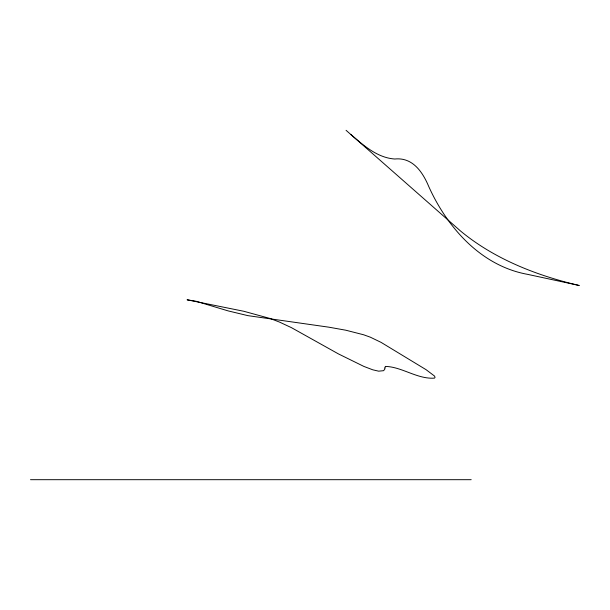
<?xml version="1.0" encoding="UTF-8"?>
<svg xmlns="http://www.w3.org/2000/svg" width="610" height="610" viewBox="0 0 610 610"><rect width="100%" height="100%" fill="white"/><g stroke="black" fill="none" stroke-linecap="round" stroke-linejoin="round"><path stroke-width="0.91" d="M30.5 479.689L471.187 479.689M579.5 285.526L527.452 274.325C481.115 265.868 447.313 227.728 428.738 186.5C422.616 171.898 412.574 157.105 394.723 159.012C377.224 157.784 363.484 145.34 350.788 134.467M578.12 285.228C536.06 275.339 494.008 258.762 460.489 230.969L346.068 130.311M384.91 367.983L384.773 369.21L383.591 370.682L378.657 371.17L372.801 369.82L363.88 366.427L338.405 353.892L291.542 327.707L279.494 322.08L270.314 318.557L243.878 311.291L187.064 299.8L196.115 301.271L228.163 310.902L247.805 315.629L328.889 327.189L345.786 330.208L363.59 334.76L370.354 337.193L381.097 342.385L426.077 369.683L434.495 376.027L435.067 377.308L434.526 378.124C417.438 379.397 401.967 366.785 385.367 366.412L384.91 367.983"/></g></svg>
